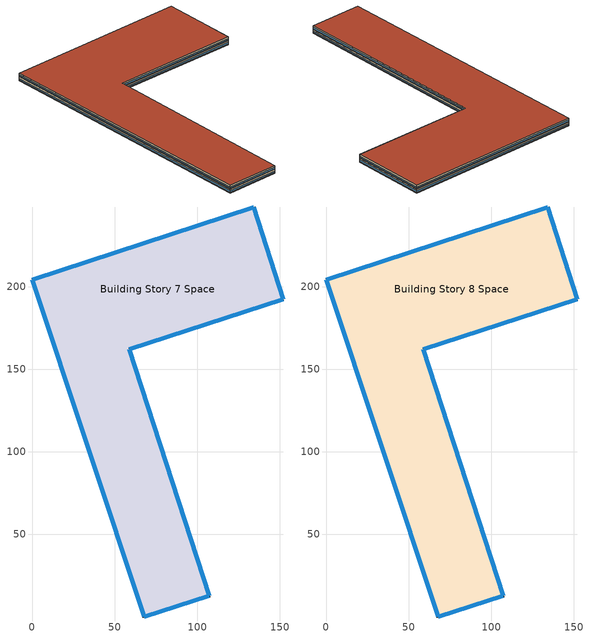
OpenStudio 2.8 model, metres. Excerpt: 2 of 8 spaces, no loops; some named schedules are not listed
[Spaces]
Building Story 7 Space
 floor adiabatic (LargeHotel Interior Floor): 67.97,0 0,204.25 134.29,248.23 152.15,192.3 58.91,162.21 107.41,12.92 z18
 wall outside: 0,204.25 67.97,0 107.41,12.92 58.91,162.21 152.15,192.3 134.29,248.23 0,204.25 z18:21
 window: 152.14,192.33 134.29,248.21 / 107.4,12.94 58.92,162.18 / 0.01,204.22 67.96,0.02 / 134.26,248.22 0.02,204.26 / 68,0.01 107.38,12.91 / 58.93,162.22 152.12,192.3 z18.76:19.66
 ceiling adiabatic (Typical IEAD Roof R-15.87): 107.41,12.92 58.91,162.21 152.15,192.3 134.29,248.23 0,204.25 67.97,0 z21
Building Story 8 Space
 floor adiabatic (LargeHotel Interior Floor): 67.97,0 0,204.25 134.29,248.23 152.15,192.3 58.91,162.21 107.41,12.92 z21
 wall outside: 0,204.25 67.97,0 107.41,12.92 58.91,162.21 152.15,192.3 134.29,248.23 0,204.25 z21:24
 window: 68,0.01 107.38,12.91 / 134.26,248.22 0.02,204.26 / 0.01,204.22 67.96,0.02 / 152.14,192.33 134.29,248.21 / 58.93,162.22 152.12,192.3 / 107.4,12.94 58.92,162.18 z21.76:22.66
 roof outside: 107.41,12.92 58.91,162.21 152.15,192.3 134.29,248.23 0,204.25 67.97,0 z24
shading: 107.41,12.92 58.91,162.21 152.15,192.3 134.29,248.23 0,204.25 67.97,0 z18
[Site]
Buffalo Niagara Intl Ap_NY_USA: Latitude {deg}=42.8177; Longitude {deg}=-78.8525; Time Zone {hr}=-5; Elevation {m}=215; Terrain=City
[Site:WaterMainsTemperature]
Calculation Method=Correlation; Annual Average Outdoor Air Temperature {C}=8.96667; Maximum Difference In Monthly Average Outdoor Air Temperatures {deltaC}=26.2
[SizingPeriod:DesignDay] Barometric Pressure {Pa}=98769; Sky Clearness=0; Rain Indicator=0; Snow Indicator=0; Day of Month=21; Daylight Saving Time Indicator=0; Humidity Indicating Type=Wetbulb; Dry-Bulb Temperature Range Modifier Type=DefaultMultipliers
Name | Maximum Dry-Bulb Temperature {C} | Daily Dry-Bulb Temperature Range {deltaC} | Humidity Indicating Conditions at Maximum Dry-Bulb | Wind Speed {m/s} | Wind Direction {deg} | Month | Day Type | Solar Model Indicator | ASHRAE Taub | ASHRAE Taud
Buffalo Niagara Intl Ap Ann Htg 99.6% Condns DB | -16.3 | 0 | -16.3 | 5.1 | 270 | 1 | WinterDesignDay | ASHRAEClearSky
Buffalo Niagara Intl Ap Ann Clg .4% Condns DB=>MWB | 30.3 | 9.3 | 21.8 | 5.7 | 240 | 7 | SummerDesignDay | ASHRAETau | 0.462 | 2.001
Buffalo Niagara Intl Ap Ann Clg .4% Condns WB=>MDB | 27.8 | 9.3 | 23.8 | 5.7 | 240 | 7 | SummerDesignDay | ASHRAETau | 0.462 | 2.001
[ClimateZones]
Climate Zone Institution Name 1=ASHRAE; Climate Zone Document Name 1=ANSI/ASHRAE Standard 169; Climate Zone Document Year 1=2006; Climate Zone Value 1=6A
[Site:GroundTemperature:BuildingSurface]
19.74, 19.69, 19.85, 20.06, 20.27, 20.46, 20.61, 20.65, 20.6, 20.38, 20.19, 19.9
[Building]
Mixed use 2: Nominal Floor to Floor Height {m}=3; Default Construction Set=Res 90.1-2004 - LrgHotel - ASHRAE 169-2013-6A; Standards Number of Stories=8; Standards Number of Above Ground Stories=8; Standards Building Type=LargeHotel
[DefaultConstructionSet]
Res 90.1-2004 - LrgHotel - ASHRAE 169-2013-6A: Default Exterior Surface Constructions=Default Surface Constructions 1; Default Interior Surface Constructions=Default Surface Constructions 2; Default Ground Contact Surface Constructions=Default Surface Constructions 3; Default Exterior SubSurface Constructions=Default Sub Surface Constructions 1; Default Interior SubSurface Constructions=Default Sub Surface Constructions 2; Interior Partition Construction=Typical Interior Partition
[DefaultSurfaceConstructions]
Name | Floor Construction | Wall Construction | Roof Ceiling Construction
Default Surface Constructions 1 | Typical Insulated Exterior Mass Floor R-11.49 | Typical Insulated Exterior Mass Wall R-9.62 | Typical IEAD Roof R-15.87
Default Surface Constructions 2 | LargeHotel Interior Floor | LargeHotel Interior Wall | LargeHotel Interior Ceiling
Default Surface Constructions 3 | Typical Insulated Carpeted 6in Slab Floor | Typical Insulated Basement Mass Wall
[Construction]
Typical Insulated Exterior Mass Floor R-11.49: Typical Insulation R-8.93, 4 in. Normalweight Concrete Floor, Typical Carpet Pad
Typical Insulated Exterior Mass Wall R-9.62: 1IN Stucco, 8IN CONCRETE HW RefBldg, Typical Insulation R-7.23, 1/2IN Gypsum
Typical IEAD Roof R-15.87: Roof Membrane, Typical Insulation R-14.76, Metal Roof Surface
LargeHotel Interior Floor: Nonres_Floor_Insulation, 100mm Normalweight concrete floor, CP02 CARPET PAD
LargeHotel Interior Wall: G01 13mm gypsum board, G01 13mm gypsum board
LargeHotel Interior Ceiling: CP02 CARPET PAD, 100mm Normalweight concrete floor, Nonres_Floor_Insulation
Typical Insulated Carpeted 6in Slab Floor: 6 in. Normalweight Concrete Floor, Typical Carpet Pad
Typical Insulated Basement Mass Wall: 8 in. Concrete Block Basement Wall
U 0.57 SHGC 0.49 Dbl Blue 6mm/6mm Air: BLUE 6MM, AIR 6MM, CLEAR 6MM
Typical Insulated Metal Door R-1.43: F08 Metal surface, Typical Insulation R-0.58
Typical Overhead Door R-2.0: Typical Insulation R-1.15
U 1.17 SHGC 0.49 Simple Glazing Skylight U-1.17 SHGC 0.0: U 1.17 SHGC 0.49 Simple Glazing U-1.17 SHGC 0.0
Typical Interior Window: Clear 3mm
Typical Interior Door; Typical Interior Partition: G05 25mm wood
[Material:NoMass] Roughness=Smooth; Thermal Absorptance=0.9; Solar Absorptance=0.7
Name | Thermal Resistance {m2-K/W} | Visible Absorptance
Typical Insulation R-8.93 | 1.57183 | 0.7
Typical Carpet Pad; CP02 CARPET PAD | 0.21648 | 0.8
Typical Insulation R-7.23 | 1.27273 | 0.7
Typical Insulation R-14.76 | 2.59864 | 0.7
Nonres_Floor_Insulation | 2.88292 | 0.7
Typical Insulation R-0.58 | 0.101875 | 0.7
Typical Insulation R-1.15 | 0.202527 | 0.7
[Material]
Name | Roughness | Thickness {m} | Conductivity {W/m-K} | Density {kg/m3} | Specific Heat {J/kg-K} | Thermal Absorptance | Solar Absorptance | Visible Absorptance
4 in. Normalweight Concrete Floor | MediumRough | 0.1016 | 2.31 | 2322 | 832 | 0.9 | 0.7 | 0.7
1IN Stucco | Smooth | 0.0253 | 0.6918 | 1858 | 837 | 0.9 | 0.7 | 0.92
8IN CONCRETE HW RefBldg | Rough | 0.2032 | 1.311 | 2240 | 836.8 | 0.9 | 0.7 | 0.7
1/2IN Gypsum | Smooth | 0.0127 | 0.16 | 784.9 | 830 | 0.9 | 0.4 | 0.4
Roof Membrane | VeryRough | 0.0095 | 0.16 | 1121.29 | 1460 | 0.9 | 0.7 | 0.7
Metal Roof Surface; F08 Metal surface | Smooth | 0.0008 | 45.28 | 7824 | 500 | 0.9 | 0.7 | 0.7
100mm Normalweight concrete floor | MediumRough | 0.1016 | 2.31045 | 2322 | 832.557 |  | 0 | 0
G01 13mm gypsum board | Smooth | 0.0127 | 0.160031 | 800.001 | 1090.73 | 0.9 | 0.7 | 0.5
6 in. Normalweight Concrete Floor | MediumRough | 0.1524 | 2.31 | 2322 | 832 | 0.9 | 0.7 | 0.7
8 in. Concrete Block Basement Wall | MediumRough | 0.2032 | 1.326 | 1842 | 912 | 0.9 | 0.7 | 0.7
G05 25mm wood | MediumSmooth | 0.0254 | 0.15 | 608 | 1630 | 0.9 | 0.5 | 0.5
[DefaultSubSurfaceConstructions]
Name | Fixed Window Construction | Operable Window Construction | Door Construction | Glass Door Construction | Overhead Door Construction | Skylight Construction | Tubular Daylight Dome Construction | Tubular Daylight Diffuser Construction
Default Sub Surface Constructions 1 | U 0.57 SHGC 0.49 Dbl Blue 6mm/6mm Air | U 0.57 SHGC 0.49 Dbl Blue 6mm/6mm Air | Typical Insulated Metal Door R-1.43 | U 0.57 SHGC 0.49 Dbl Blue 6mm/6mm Air | Typical Overhead Door R-2.0 | U 1.17 SHGC 0.49 Simple Glazing Skylight U-1.17 SHGC 0.0 | Typical Interior Window | Typical Interior Window
Default Sub Surface Constructions 2 | Typical Interior Window | Typical Interior Window | Typical Interior Door
[WindowMaterial:Glazing] Optical Data Type=SpectralAverage; Infrared Transmittance at Normal Incidence=0; Front Side Infrared Hemispherical Emissivity=0.84; Back Side Infrared Hemispherical Emissivity=0.84; Conductivity {W/m-K}=0.9; Dirt Correction Factor for Solar and Visible Transmittance=1; Solar Diffusing=No
Name | Thickness {m} | Solar Transmittance at Normal Incidence | Front Side Solar Reflectance at Normal Incidence | Back Side Solar Reflectance at Normal Incidence | Visible Transmittance at Normal Incidence | Front Side Visible Reflectance at Normal Incidence | Back Side Visible Reflectance at Normal Incidence
BLUE 6MM | 0.006 | 0.48 | 0.05 | 0.05 | 0.57 | 0.06 | 0.06
CLEAR 6MM | 0.006 | 0.775 | 0.071 | 0.071 | 0.881 | 0.08 | 0.08
Clear 3mm | 0.003 | 0.837 | 0.075 | 0.075 | 0.898 | 0.081 | 0.081
[WindowMaterial:Gas]
AIR 6MM: Gas Type=Air; Thickness {m}=0.0063
[WindowMaterial:SimpleGlazingSystem]
U 1.17 SHGC 0.49 Simple Glazing U-1.17 SHGC 0.0: U-Factor {W/m2-K}=6.64357; Solar Heat Gain Coefficient=0.49; Visible Transmittance=0.38
[People:Definition] Number of People Calculation Method=People/Area; Fraction Radiant=0.3
Name | People per Space Floor Area {person/m2}
LargeHotel Corridor People Definition | 0.0107639
StripMall Strip mall - type 3 People Definition | 0.0861113
FullServiceRestaurant Dining People Definition | 0.753474
FullServiceRestaurant Kitchen People Definition | 0.0538196
[Lights:Definition] Design Level Calculation Method=Watts/Area; Fraction Radiant=0.7; Fraction Visible=0.2
Name | Watts per Space Floor Area {W/m2}
LargeHotel Corridor Lights Definition | 5.38196
StripMall Strip mall - type 3 Lights Definition | 16.1459
FullServiceRestaurant Dining Lights Definition | 22.6042
FullServiceRestaurant Kitchen Lights Definition | 12.9167
[DesignSpecification:OutdoorAir] Outdoor Air Method=Sum; Outdoor Air Flow per Person {m3/s-person}=0; Outdoor Air Flow Rate {m3/s}=0; Outdoor Air Flow Air Changes per Hour {1/hr}=0
Name | Outdoor Air Flow per Floor Area {m3/s-m2}
Blended OA 2 | 0.00109294
Blended OA 7 | 0.007112
[DefaultScheduleSet]
Story Mid2 Blended Space Type Schedule Set; Story Top Blended Space Type Schedule Set
[ElectricEquipment:Definition] Design Level Calculation Method=Watts/Area
Name | Watts per Space Floor Area {W/m2} | Fraction Radiant | Fraction Latent | Fraction Lost
StripMall Strip mall - type 3 Elec Equip Definition | 4.30556 | 0.5
FullServiceRestaurant Dining Elec Equip Definition | 64.9279 | 0.3 | 0.25
FullServiceRestaurant Kitchen Elec Equip Definition | 403.97 | 0.3 | 0.25 | 0.2
[GasEquipment:Definition]
FullServiceRestaurant Kitchen Gas Equip Definition: Design Level Calculation Method=Watts/Area; Watts per Space Floor Area {W/m2}=649.246; Fraction Latent=0.1; Fraction Radiant=0.2; Fraction Lost=0.7
[SpaceInfiltration:DesignFlowRate] Schedule=Always On Discrete; Design Flow Rate Calculation Method=Flow/ExteriorArea; Constant Term Coefficient=0; Temperature Term Coefficient=0; Velocity Term Coefficient=0.224; Velocity Squared Term Coefficient=0
Name | Space or SpaceType | Flow per Exterior Surface Area {m3/s-m2}
FullServiceRestaurant Dining A  - Story Top Infiltration; FullServiceRestaurant Dining C  - Story Top Infiltration | Story Top Blended Space Type | 4.38807e-05
FullServiceRestaurant Dining A end_a - Story Top Infiltration; FullServiceRestaurant Dining A end_b - Story Top Infiltration; FullServiceRestaurant Dining C end_a - Story Top Infiltration; FullServiceRestaurant Dining C end_b - Story Top Infiltration | Story Top Blended Space Type | 1.71076e-06
FullServiceRestaurant Dining B end_a - Story Top Infiltration; FullServiceRestaurant Dining B end_b - Story Top Infiltration | Story Top Blended Space Type | 9.68711e-06
FullServiceRestaurant Kitchen A  - Story Mid2 Infiltration; FullServiceRestaurant Kitchen C  - Story Mid2 Infiltration | Story Mid2 Blended Space Type | 0.000142677
FullServiceRestaurant Kitchen A end_b - Story Mid2 Infiltration; FullServiceRestaurant Kitchen C end_b - Story Mid2 Infiltration; LargeHotel Corridor A end_a - Story Mid2 Infiltration; LargeHotel Corridor C end_a - Story Mid2 Infiltration | Story Mid2 Blended Space Type | 1.53882e-05
FullServiceRestaurant Kitchen B end_b - Story Mid2 Infiltration; LargeHotel Corridor B end_a - Story Mid2 Infiltration | Story Mid2 Blended Space Type | 8.7135e-05
LargeHotel Corridor A  - Story Mid2 Infiltration; LargeHotel Corridor C  - Story Mid2 Infiltration | Story Mid2 Blended Space Type | 0.000233752
StripMall Strip mall - type 3 A  - Story Mid2 Infiltration; StripMall Strip mall - type 3 C  - Story Mid2 Infiltration | Story Mid2 Blended Space Type | 1.82757e-05
[ElectricEquipment]
Name | Electric Equipment Definition | Space or SpaceType | Schedule | Multiplier
FullServiceRestaurant Kitchen Elec Equip 2 | FullServiceRestaurant Kitchen Elec Equip Definition | Story Mid2 Blended Space Type | RestaurantSitDown BLDG_EQUIP_SCH | 0.366676
StripMall Strip mall - type 3 Elec Equip 1 | StripMall Strip mall - type 3 Elec Equip Definition | Story Mid2 Blended Space Type | RetailStripmall Type3_EQUIP_SCH | 0.0445647
FullServiceRestaurant Dining Elec Equip 2 | FullServiceRestaurant Dining Elec Equip Definition | Story Top Blended Space Type | RestaurantSitDown BLDG_EQUIP_SCH | 1
[Exterior:Lights:Definition]
Name | Design Level {W}
Parking Areas and Drives Def (W/ft^2) | 0.15
Building Facades Def (W/ft^2) | 0.2
Main Entries Def (W/ft) | 30
Other Doors Def (W/ft) | 20
Entry Canopies Def (W/ft^2) | 1.25
[Exterior:Lights] Control Option=AstronomicalClock
Name | Exterior Lights Definition | Schedule | Multiplier
Parking Areas and Drives | Parking Areas and Drives Def (W/ft^2) | Always On Discrete | 2.5287e+06
Building Facades | Building Facades Def (W/ft^2) | Schedule Ruleset 1 | 19987.4
Main Entries | Main Entries Def (W/ft) | Always On Discrete | 19.17576
Other Doors | Other Doors Def (W/ft) | Always On Discrete | 232.954
Entry Canopies | Entry Canopies Def (W/ft^2) | Always On Discrete | 1620
[EnergyManagementSystem:Sensor] Output Variable or Output Meter Index Key=Environment
Name | Output Variable or Output Meter
Mains_Water_Temp_Sen; Mains_Water_Temp_Sen_1 | Site Mains Water Temperature
OAT; OAT_1; OAT_2; OAT_3; OAT_4; OAT_5 | Site Outdoor Air Drybulb Temperature
[EnergyManagementSystem:Actuator] Actuated Component Control Type=Schedule Value
Name | Actuated Component | Actuated Component Type
Mains_Water_Temp_Act | Mains Water Temperature | Schedule:Constant
Mains_Water_Temp_Act_1 | Mains Water Temperature 1 | Schedule:Constant
SYS1ZoneVAVHtgSch0 | RetailStripmall Type1_HTGSETP_SCH_NO_OPTIMUM | Schedule:Year
SYS1ZoneVAVClgSch0 | RetailStripmall Type1_CLGSETP_SCH_NO_SETBACK | Schedule:Year
SYS1ZoneVAV1HtgSch0; SYS1ZoneVAV5HtgSch0 | HotelLarge HTGSETP_SCH | Schedule:Year
SYS1ZoneVAV1ClgSch0; SYS1ZoneVAV5ClgSch0 | HotelLarge CLGSETP_SCH | Schedule:Year
SYS1ZoneVAV2HtgSch0 | OfficeMedium HTGSETP_SCH_PACU_VAV_bot | Schedule:Year
SYS1ZoneVAV2ClgSch0 | OfficeMedium CLGSETP_SCH_NO_SETBACK | Schedule:Year
SYS1ZoneVAV3HtgSch0 | RetailStripmall Type3_HTGSETP_SCH_NO_OPTIMUM | Schedule:Year
SYS1ZoneVAV3ClgSch0 | RetailStripmall Type3_CLGSETP_SCH_NO_SETBACK | Schedule:Year
SYS1ZoneVAV4HtgSch0 | RestaurantSitDown HTGSETP_SCH_NO_OPTIMUM | Schedule:Year
SYS1ZoneVAV4ClgSch0 | RestaurantSitDown CLGSETP_SCH_NO_SETBACK | Schedule:Year
[EnergyManagementSystem:Program]
Mains_Water_Prg: SET Mains_Water_Temp_Act = Mains_Water_Temp_Sen
Mains_Water_Prg_1: SET Mains_Water_Temp_Act_1 = Mains_Water_Temp_Sen_1
SYS1ZoneVAVOptimumStartProg0: IF DaylightSavings==0 && DayOfWeek>1 && Hour==5 && OAT<23.9 && OAT>1.7; SET SYS1ZoneVAVClgSch0 = 29.4; SET SYS1ZoneVAVHtgSch0 = 15.6; ELSEIF DaylightSavings==0 && DayOfWeek==1 && Hour==7 && OAT<23.9 && OAT>1.7; SET SYS1ZoneVAVClgSch0 = 29.4; SET SYS1ZoneVAVHtgSch0 = 15.6; ELSEIF DaylightSavings==1 && DayOfWeek>1 && Hour==4 && OAT<23.9 && OAT>1.7; SET SYS1ZoneVAVClgSch0 = 29.4; SET SYS1ZoneVAVHtgSch0 = 15.6; ELSEIF DaylightSavings==1 && DayOfWeek==1 && Hour==6 && OAT<23.9 && OAT>1.7; SET SYS1ZoneVAVClgSch0 = 29.4; SET SYS1ZoneVAVHtgSch0 = 15.6; ELSE; SET SYS1ZoneVAVClgSch0 = NULL; SET SYS1ZoneVAVHtgSch0 = NULL; ENDIF
SYS1ZoneVAV1OptimumStartProg0: IF DaylightSavings==0 && DayOfWeek>1 && Hour==5 && OAT_1<23.9 && OAT_1>1.7; SET SYS1ZoneVAV1ClgSch0 = 29.4; SET SYS1ZoneVAV1HtgSch0 = 15.6; ELSEIF DaylightSavings==0 && DayOfWeek==1 && Hour==7 && OAT_1<23.9 && OAT_1>1.7; SET SYS1ZoneVAV1ClgSch0 = 29.4; SET SYS1ZoneVAV1HtgSch0 = 15.6; ELSEIF DaylightSavings==1 && DayOfWeek>1 && Hour==4 && OAT_1<23.9 && OAT_1>1.7; SET SYS1ZoneVAV1ClgSch0 = 29.4; SET SYS1ZoneVAV1HtgSch0 = 15.6; ELSEIF DaylightSavings==1 && DayOfWeek==1 && Hour==6 && OAT_1<23.9 && OAT_1>1.7; SET SYS1ZoneVAV1ClgSch0 = 29.4; SET SYS1ZoneVAV1HtgSch0 = 15.6; ELSE; SET SYS1ZoneVAV1ClgSch0 = NULL; SET SYS1ZoneVAV1HtgSch0 = NULL; ENDIF
SYS1ZoneVAV2OptimumStartProg0: IF DaylightSavings==0 && DayOfWeek>1 && Hour==5 && OAT_2<23.9 && OAT_2>1.7; SET SYS1ZoneVAV2ClgSch0 = 29.4; SET SYS1ZoneVAV2HtgSch0 = 15.6; ELSEIF DaylightSavings==0 && DayOfWeek==1 && Hour==7 && OAT_2<23.9 && OAT_2>1.7; SET SYS1ZoneVAV2ClgSch0 = 29.4; SET SYS1ZoneVAV2HtgSch0 = 15.6; ELSEIF DaylightSavings==1 && DayOfWeek>1 && Hour==4 && OAT_2<23.9 && OAT_2>1.7; SET SYS1ZoneVAV2ClgSch0 = 29.4; SET SYS1ZoneVAV2HtgSch0 = 15.6; ELSEIF DaylightSavings==1 && DayOfWeek==1 && Hour==6 && OAT_2<23.9 && OAT_2>1.7; SET SYS1ZoneVAV2ClgSch0 = 29.4; SET SYS1ZoneVAV2HtgSch0 = 15.6; ELSE; SET SYS1ZoneVAV2ClgSch0 = NULL; SET SYS1ZoneVAV2HtgSch0 = NULL; ENDIF
SYS1ZoneVAV3OptimumStartProg0: IF DaylightSavings==0 && DayOfWeek>1 && Hour==5 && OAT_3<23.9 && OAT_3>1.7; SET SYS1ZoneVAV3ClgSch0 = 29.4; SET SYS1ZoneVAV3HtgSch0 = 15.6; ELSEIF DaylightSavings==0 && DayOfWeek==1 && Hour==7 && OAT_3<23.9 && OAT_3>1.7; SET SYS1ZoneVAV3ClgSch0 = 29.4; SET SYS1ZoneVAV3HtgSch0 = 15.6; ELSEIF DaylightSavings==1 && DayOfWeek>1 && Hour==4 && OAT_3<23.9 && OAT_3>1.7; SET SYS1ZoneVAV3ClgSch0 = 29.4; SET SYS1ZoneVAV3HtgSch0 = 15.6; ELSEIF DaylightSavings==1 && DayOfWeek==1 && Hour==6 && OAT_3<23.9 && OAT_3>1.7; SET SYS1ZoneVAV3ClgSch0 = 29.4; SET SYS1ZoneVAV3HtgSch0 = 15.6; ELSE; SET SYS1ZoneVAV3ClgSch0 = NULL; SET SYS1ZoneVAV3HtgSch0 = NULL; ENDIF
SYS1ZoneVAV4OptimumStartProg0: IF DaylightSavings==0 && DayOfWeek>1 && Hour==5 && OAT_4<23.9 && OAT_4>1.7; SET SYS1ZoneVAV4ClgSch0 = 29.4; SET SYS1ZoneVAV4HtgSch0 = 15.6; ELSEIF DaylightSavings==0 && DayOfWeek==1 && Hour==7 && OAT_4<23.9 && OAT_4>1.7; SET SYS1ZoneVAV4ClgSch0 = 29.4; SET SYS1ZoneVAV4HtgSch0 = 15.6; ELSEIF DaylightSavings==1 && DayOfWeek>1 && Hour==4 && OAT_4<23.9 && OAT_4>1.7; SET SYS1ZoneVAV4ClgSch0 = 29.4; SET SYS1ZoneVAV4HtgSch0 = 15.6; ELSEIF DaylightSavings==1 && DayOfWeek==1 && Hour==6 && OAT_4<23.9 && OAT_4>1.7; SET SYS1ZoneVAV4ClgSch0 = 29.4; SET SYS1ZoneVAV4HtgSch0 = 15.6; ELSE; SET SYS1ZoneVAV4ClgSch0 = NULL; SET SYS1ZoneVAV4HtgSch0 = NULL; ENDIF
SYS1ZoneVAV5OptimumStartProg0: IF DaylightSavings==0 && DayOfWeek>1 && Hour==5 && OAT_5<23.9 && OAT_5>1.7; SET SYS1ZoneVAV5ClgSch0 = 29.4; SET SYS1ZoneVAV5HtgSch0 = 15.6; ELSEIF DaylightSavings==0 && DayOfWeek==1 && Hour==7 && OAT_5<23.9 && OAT_5>1.7; SET SYS1ZoneVAV5ClgSch0 = 29.4; SET SYS1ZoneVAV5HtgSch0 = 15.6; ELSEIF DaylightSavings==1 && DayOfWeek>1 && Hour==4 && OAT_5<23.9 && OAT_5>1.7; SET SYS1ZoneVAV5ClgSch0 = 29.4; SET SYS1ZoneVAV5HtgSch0 = 15.6; ELSEIF DaylightSavings==1 && DayOfWeek==1 && Hour==6 && OAT_5<23.9 && OAT_5>1.7; SET SYS1ZoneVAV5ClgSch0 = 29.4; SET SYS1ZoneVAV5HtgSch0 = 15.6; ELSE; SET SYS1ZoneVAV5ClgSch0 = NULL; SET SYS1ZoneVAV5HtgSch0 = NULL; ENDIF
[EnergyManagementSystem:ProgramCallingManager]
Mains_Water_Prg_Mgr: BeginTimestepBeforePredictor; Mains_Water_Prg
Mains_Water_Prg_Mgr 1: BeginTimestepBeforePredictor; Mains_Water_Prg_1
SYS1ZoneVAVOptimumStartCallingManager0: BeginTimestepBeforePredictor; SYS1ZoneVAVOptimumStartProg0
SYS1ZoneVAV1OptimumStartCallingManager0: BeginTimestepBeforePredictor; SYS1ZoneVAV1OptimumStartProg0
SYS1ZoneVAV2OptimumStartCallingManager0: BeginTimestepBeforePredictor; SYS1ZoneVAV2OptimumStartProg0
SYS1ZoneVAV3OptimumStartCallingManager0: BeginTimestepBeforePredictor; SYS1ZoneVAV3OptimumStartProg0
SYS1ZoneVAV4OptimumStartCallingManager0: BeginTimestepBeforePredictor; SYS1ZoneVAV4OptimumStartProg0
SYS1ZoneVAV5OptimumStartCallingManager0: BeginTimestepBeforePredictor; SYS1ZoneVAV5OptimumStartProg0
[ThermostatSetpoint:DualSetpoint]
Name | Heating Setpoint Temperature Schedule | Cooling Setpoint Temperature Schedule
Story Mid2 Blended Space Type Thermostat | HotelLarge HTGSETP_SCH | HotelLarge CLGSETP_SCH
Story Top Blended Space Type Thermostat | RestaurantSitDown HTGSETP_SCH_NO_OPTIMUM | RestaurantSitDown CLGSETP_SCH_NO_SETBACK
[People] Work Efficiency Schedule=Work Efficiency Schedule; Clothing Insulation Schedule=Clothing Schedule; Air Velocity Schedule=Air Velocity Schedule
Name | People Definition | Space or SpaceType | Number of People Schedule | Activity Level Schedule | Multiplier
FullServiceRestaurant Kitchen People 2 | FullServiceRestaurant Kitchen People Definition | Story Mid2 Blended Space Type | RestaurantSitDown BLDG_OCC_SCH | RestaurantSitDown ACTIVITY_SCH | 0.366676
LargeHotel Corridor People 1 | LargeHotel Corridor People Definition | Story Mid2 Blended Space Type | HotelLarge BLDG_OCC_SCH | HotelLarge ACTIVITY_SCH | 0.58876
StripMall Strip mall - type 3 People 1 | StripMall Strip mall - type 3 People Definition | Story Mid2 Blended Space Type | RetailStripmall Type3_OCC_SCH | HotelSmall Activity_Sch | 0.0445647
FullServiceRestaurant Dining People 2 | FullServiceRestaurant Dining People Definition | Story Top Blended Space Type | RestaurantSitDown BLDG_OCC_SCH | RestaurantSitDown ACTIVITY_SCH | 1
[Lights] Fraction Replaceable=1
Name | Lights Definition | Space or SpaceType | Schedule | Multiplier
FullServiceRestaurant Kitchen Lights 2 | FullServiceRestaurant Kitchen Lights Definition | Story Mid2 Blended Space Type | RestaurantSitDown BLDG_LIGHT_KITCHEN_SCH_2004_2007 | 0.366676
LargeHotel Corridor Lights 1 | LargeHotel Corridor Lights Definition | Story Mid2 Blended Space Type | HotelLarge BLDG_LIGHT_CORRIDOR_SCH | 0.58876
StripMall Strip mall - type 3 Lights 1 | StripMall Strip mall - type 3 Lights Definition | Story Mid2 Blended Space Type | RetailStripmall Type3_LIGHT_SCH | 0.0445647
FullServiceRestaurant Dining Lights 2 | FullServiceRestaurant Dining Lights Definition | Story Top Blended Space Type | RestaurantSitDown BLDG_LIGHT_KITCHEN_SCH_2004_2007 | 1
[GasEquipment]
FullServiceRestaurant Kitchen Gas Equip 2: Gas Equipment Definition=FullServiceRestaurant Kitchen Gas Equip Definition; Space or SpaceType=Story Mid2 Blended Space Type; Schedule=RestaurantSitDown Rest_GAS_EQUIP_SCH; Multiplier=0.366676
[SpaceType]
Name | Default Schedule Set | Design Specification Outdoor Air Object | Standards Building Type | Standards Space Type
Story Mid2 Blended Space Type | Story Mid2 Blended Space Type Schedule Set | Blended OA 2 | LargeHotel | Corridor
Story Top Blended Space Type | Story Top Blended Space Type Schedule Set | Blended OA 7 | FullServiceRestaurant | Dining
[Space]
Name | Space Type | Building Story | Thermal Zone
Building Story 7 Space | Story Top Blended Space Type | Building Story 7 | Building Story 7 ThermalZone
Building Story 8 Space | Story Mid2 Blended Space Type | Building Story 8 | Building Story 8 ThermalZone
[BuildingStory]
Building Story 7; Building Story 8
[ThermalZone] Use Ideal Air Loads=No
Name | Thermostat
Building Story 7 ThermalZone | Story Top Blended Space Type Thermostat
Building Story 8 ThermalZone | Story Mid2 Blended Space Type Thermostat
[AvailabilityManager:NightCycle] Control Type=CycleOnAny; Thermostat Tolerance {deltaC}=1; Cycling Run Time {s}=1800
Availability Manager Night Cycle 1; Availability Manager Night Cycle 2
